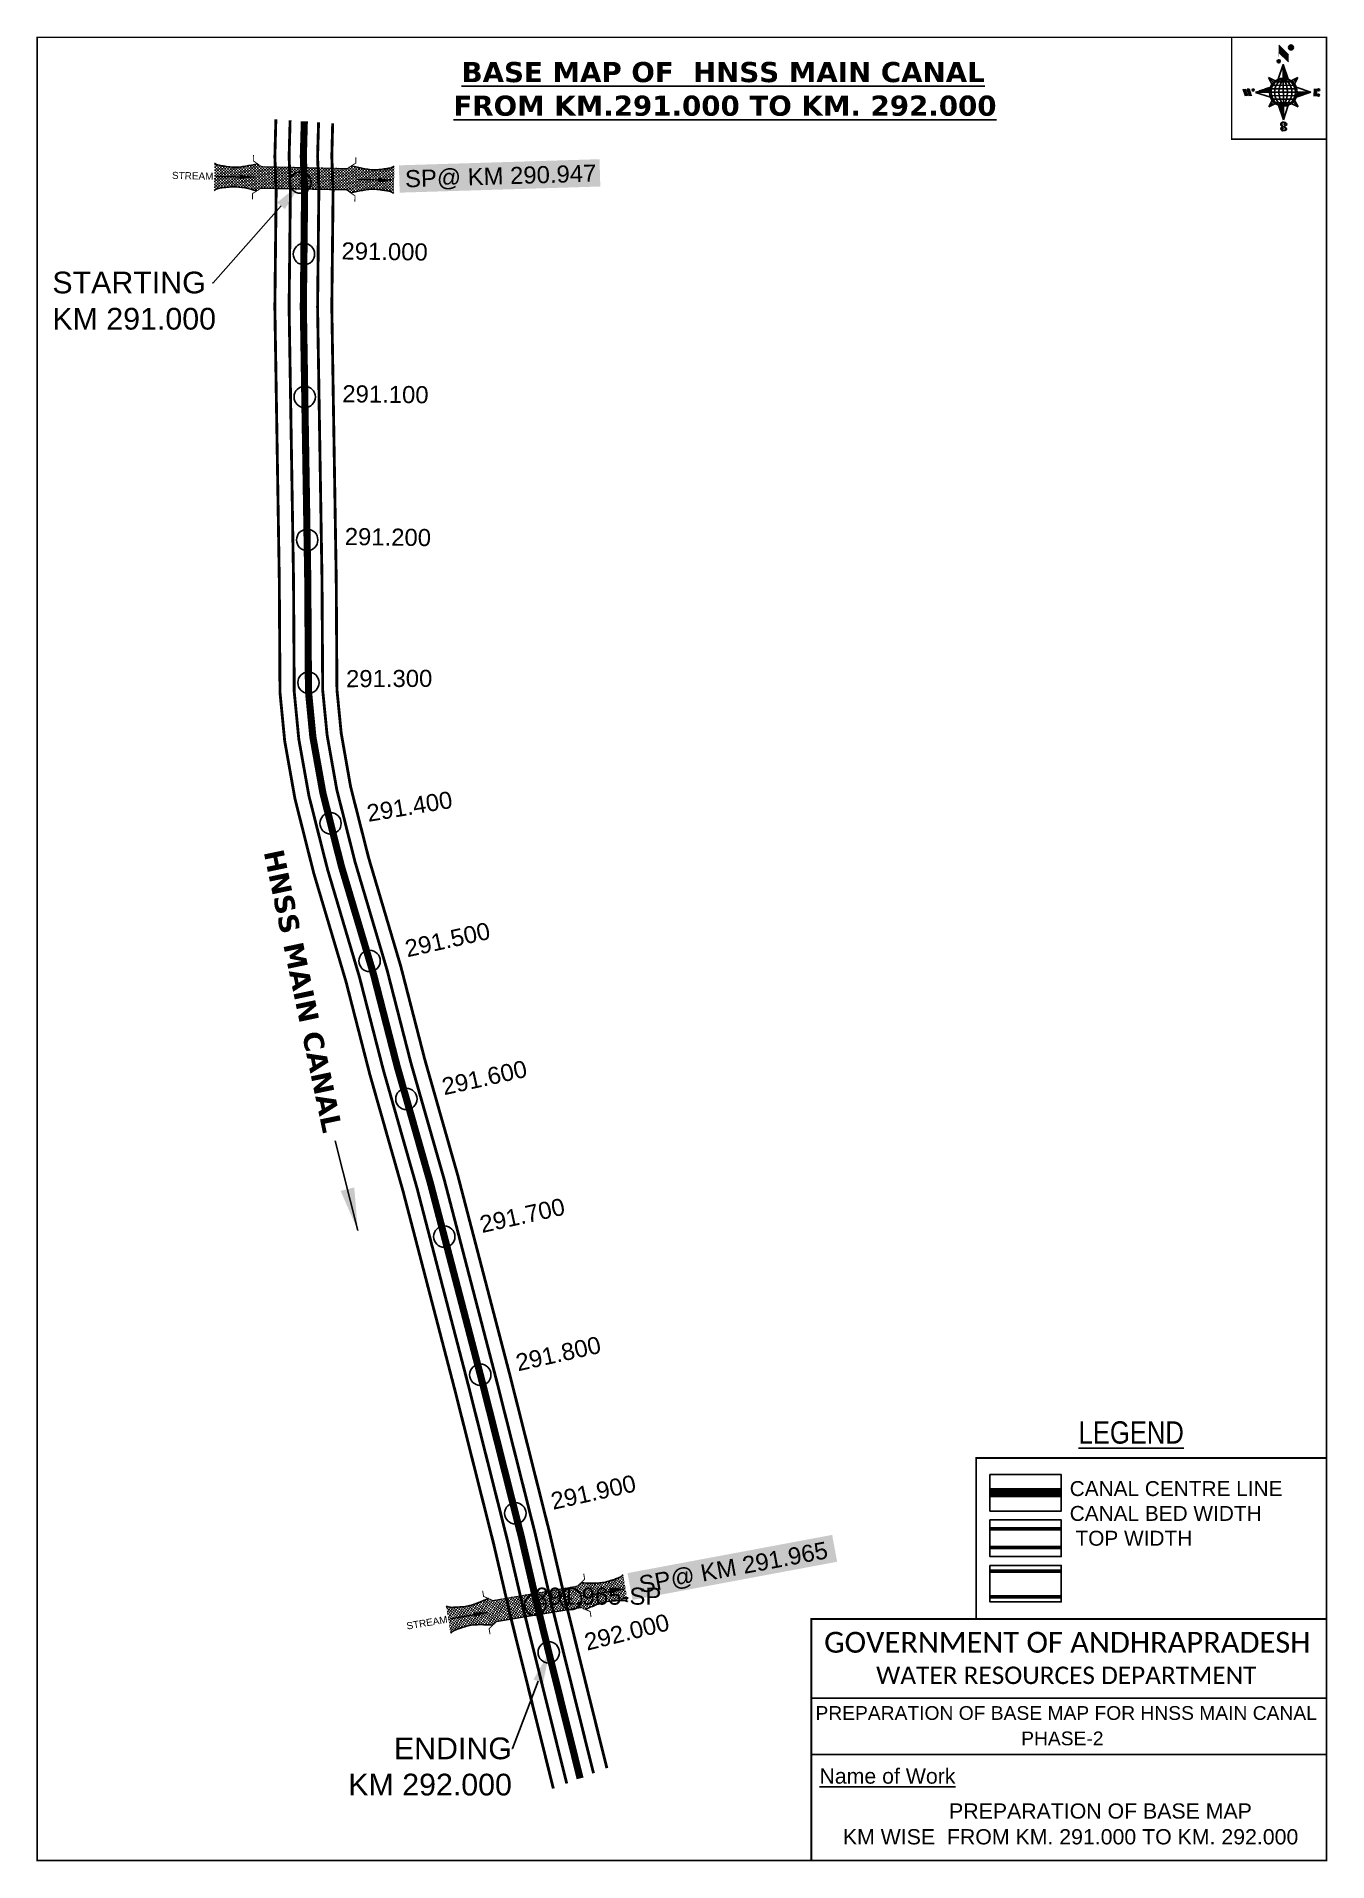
# Model space of a CAD drawing. Header units: inches. Extents: x 773960 to 774866, y 1586623 to 1587905.
import ezdxf
from ezdxf import colors
from ezdxf.entities.mleader import LeaderData, LeaderLine
from ezdxf.enums import TextEntityAlignment as Align
from ezdxf.math import Vec2, Vec3

# ---------------------------------------------------------------- set-up
doc = ezdxf.new("R2010")
doc.units = ezdxf.units.IN
doc.header["$LTSCALE"] = 15
doc.header["$MEASUREMENT"] = 0
doc.header["$PDMODE"] = 32
doc.header["$PDSIZE"] = 15
doc.linetypes.add('HIDDEN2', pattern=[0.1875, 0.125, -0.0625])
for name, color, linetype in [('AQUADUCT', 1, 'Continuous'), ('bord', 1, 'Continuous'), ('CANAL1', 7, 'Continuous'), ('CSMark', 72, 'Continuous'), ('DCBMS', 232, 'Continuous'), ('PAGE', 7, 'Continuous'), ('STRUCTURE', 5, 'Continuous'), ('TEXT', 6, 'Continuous')]:
    doc.layers.add(name, color=color, linetype=linetype)
doc.styles.add('ARIALN', font='ARIALN.TTF')
doc.styles.get("Standard").update_dxf_attribs({"font": 'arial.ttf'})
doc.dimstyles.get("Standard").update_dxf_attribs({"dimtxt": 20, "dimasz": 0.18, "dimexe": 0.18, "dimexo": 0.0625, "dimgap": 0.09, "dimtad": 0, "dimtih": 1, "dimtoh": 1, "dimdec": 4, "dimzin": 0, "dimdsep": 46, "dimtxsty": 'Standard', "dimcen": 0.09, "dimadec": 0, "dimazin": 0, "dimtfac": 1, "dimtdec": 4, "dimtofl": 0, "dimtmove": 0, "dimatfit": 3, "dimfxl": 1, "dimtolj": 1, "dimtzin": 0, "dimarcsym": 0})
pattern_1 = [(267.297113149, (-8720374.938, 50637915.138), (10.5367255337, -0.497431438), [])]
pattern_2 = [(357.297113149, (-8720374.938, 50637915.138), (0.497431438, 10.5367255337), [])]

# ---------------------------------------------------------------- blocks, each defined once
blk = doc.blocks.new('*X26')
at = {"color": 0, "linetype": 'Continuous'}
for p, q in [((6321.6, 240.5), (6322.3, 241.2)), ((6321.6, 240.3), (6322.3, 241)), ((6321.6, 240.1), (6322.3, 240.8)), ((6321.6, 239.9), (6322.4, 240.7)), ((6321.6, 239.8), (6322.4, 240.6)), ((6321.6, 239.6), (6322.5, 240.5)), ((6321.6, 239.4), (6322.5, 240.3)), ((6321.6, 239.2), (6322.6, 240.2)), ((6321.7, 239.1), (6322.6, 240.1)), ((6321.8, 240.8), (6322.4, 241.4)), ((6321.8, 239), (6322.7, 240)), ((6321.8, 239), (6322.8, 239.9)), ((6321.9, 238.9), (6322.9, 239.8)), ((6322, 238.8), (6323, 239.7)), ((6322.1, 241.3), (6322.4, 241.6)), ((6322.1, 238.7), (6323.1, 239.6)), ((6322.2, 238.6), (6323.1, 239.6)), ((6322.3, 238.5), (6323.2, 239.5)), ((6322.4, 238.5), (6323.3, 239.4)), ((6322.5, 238.4), (6323.4, 239.3)), ((6322.7, 238.4), (6323.6, 239.3)), ((6322.8, 238.3), (6323.7, 239.2)), ((6322.9, 238.3), (6323.8, 239.1)), ((6323.1, 238.2), (6323.9, 239.1)), ((6323.2, 238.2), (6324, 239)), ((6323.3, 238.2), (6324.2, 239)), ((6323.5, 238.1), (6324.3, 238.9)), ((6323.7, 238.1), (6324.4, 238.9)), ((6323.8, 238.1), (6324.6, 238.8)), ((6324.1, 238.2), (6324.7, 238.8)), ((6324.3, 238.3), (6324.9, 238.8)), ((6324.6, 238.3), (6325.1, 238.8)), ((6324.8, 238.4), (6325.2, 238.8)), ((6325.1, 238.5), (6325.4, 238.8)), ((6325.4, 238.6), (6325.6, 238.8))]:
    blk.add_line(p, q, dxfattribs=at)
blk = doc.blocks.new('*X25')
at = {"color": 0, "linetype": 'Continuous'}
for p, q in [((6324.4, 240.3), (6324.5, 240.4)), ((6324.6, 240.3), (6324.8, 240.5)), ((6324.7, 240.2), (6325, 240.5)), ((6324.8, 240.2), (6325.2, 240.6)), ((6325, 240.1), (6325.5, 240.6)), ((6325.1, 240.1), (6325.6, 240.6)), ((6325.2, 240), (6325.8, 240.6)), ((6325.3, 240), (6326, 240.6)), ((6325.4, 239.9), (6326.1, 240.6)), ((6325.5, 239.8), (6326.2, 240.5)), ((6325.6, 239.8), (6326.3, 240.5)), ((6325.7, 239.7), (6326.5, 240.4)), ((6325.9, 239.6), (6326.6, 240.3)), ((6326, 239.5), (6326.7, 240.3)), ((6326, 239.4), (6326.8, 240.2)), ((6326.1, 239.3), (6327, 240.2)), ((6326.2, 239.3), (6327.1, 240.1)), ((6326.3, 239.2), (6327.1, 240)), ((6326.4, 239.1), (6327.2, 239.9)), ((6326.5, 239), (6327.3, 239.8)), ((6326.5, 238.9), (6327.4, 239.7)), ((6326.6, 238.8), (6327.5, 239.6)), ((6326.7, 238.7), (6327.5, 239.5)), ((6326.8, 238.6), (6327.6, 239.4)), ((6326.8, 238.5), (6327.7, 239.3)), ((6326.8, 236.5), (6327.4, 237)), ((6326.9, 238.3), (6327.8, 239.2)), ((6326.9, 238.2), (6327.9, 239.1)), ((6326.9, 236.8), (6327.6, 237.4)), ((6327, 238.1), (6327.8, 239)), ((6327, 237.9), (6327.8, 238.8)), ((6327, 237.8), (6327.8, 238.6)), ((6327, 237.6), (6327.8, 238.4)), ((6327, 237.4), (6327.8, 238.2)), ((6327, 237.3), (6327.8, 238)), ((6327, 237.1), (6327.8, 237.9))]:
    blk.add_line(p, q, dxfattribs=at)
blk = doc.blocks.new('H')
at = {"layer": 'bord', "extrusion": (0.000427885, 0.004792, 0.999988)}
h = blk.add_hatch(dxfattribs=at)
h.set_pattern_fill('LINE', color=8, scale=84.387686, angle=-2.7029, style=0)
h.set_pattern_definition(pattern_2)
h.paths.add_polyline_path([(-492, 786, -0.090992), (-448, 775), (-486, 912)])
h = blk.add_hatch(dxfattribs=at)
h.set_pattern_fill('LINE', color=8, scale=84.387686, angle=-92.7029, style=0)
h.set_pattern_definition(pattern_1)
h.paths.add_polyline_path([(-625, 665, -0.090992), (-615, 710), (-751, 671)])
h = blk.add_hatch(dxfattribs=at)
h.set_pattern_fill('LINE', color=8, scale=84.387686, angle=-2.7029, style=0)
h.set_pattern_definition(pattern_2)
h.paths.add_polyline_path([(-504, 533, -0.090992), (-549, 543), (-510, 406)])
h = blk.add_hatch(dxfattribs=at)
h.set_pattern_fill('LINE', color=8, scale=84.387686, angle=-92.7029, style=0)
h.set_pattern_definition(pattern_1)
h.paths.add_polyline_path([(-246, 647), (-372, 653, -0.090992), (-382, 609)])
for p, q in [((-519, 1020, -1217), (-435, 927, -1216)), ((-516, 1087, -1217), (-432, 994, -1217)), ((-538, 774, -1216), (-487, 906, -1216)), ((-487, 906, -1216), (-493, 780, -1216)), ((-487, 906, -1216), (-448, 769, -1216)), ((-865, 701, -1215), (-847, 638, -1215)), ((-847, 700, -1215), (-829, 637, -1215)), ((-829, 699, -1215), (-811, 636, -1215)), ((-829, 699, -1215), (-811, 698, -1215)), ((-811, 698, -1215), (-794, 635, -1215)), ((-752, 665, -1215), (-615, 704, -1215)), ((-627, 794, -1216), (-567, 760, -1216)), ((-627, 794, -1216), (-584, 747, -1215)), ((-599, 731, -1215), (-627, 794, -1216)), ((-421, 753, -1216), (-359, 781, -1216)), ((-359, 781, -1216), (-405, 739, -1216)), ((-359, 781, -1216), (-392, 721, -1215)), ((-379, 693, -1215), (-246, 641, -1215)), ((-213, 669, -1215), (-217, 601, -1215)), ((-752, 665, -1215), (-625, 659, -1215)), ((-619, 614, -1215), (-752, 665, -1215)), ((-639, 526, -1214), (-606, 585, -1215)), ((-639, 526, -1214), (-593, 568, -1215)), ((-577, 553, -1215), (-639, 526, -1214)), ((-511, 400, -1214), (-549, 537, -1214)), ((-460, 533, -1215), (-511, 400, -1214)), ((-505, 527, -1214), (-511, 400, -1214)), ((-371, 513, -1214), (-431, 546, -1215)), ((-371, 513, -1214), (-414, 560, -1215)), ((-399, 576, -1215), (-371, 513, -1214)), ((-246, 641, -1215), (-383, 603, -1215)), ((-373, 647, -1215), (-246, 641, -1215)), ((-197, 600, -1215), (-194, 668, -1215))]:
    blk.add_line(p, q, dxfattribs=at)
at = {"layer": 'bord', "color": 8, "linetype": 'ByBlock', "extrusion": (0.000427885, 0.004792, 0.999988)}
for p, q in [((-375, 679, -1215), (-620, 691, -1215)), ((-386, 711, -1215), (-605, 722, -1215)), ((-411, 744, -1216), (-578, 752, -1216)), ((-493, 780, -1216), (-505, 527, -1214)), ((-373, 647, -1215), (-625, 659, -1215)), ((-378, 616, -1215), (-623, 628, -1215)), ((-392, 585, -1215), (-611, 595, -1215)), ((-420, 555, -1215), (-587, 562, -1215))]:
    blk.add_line(p, q, dxfattribs=at)
at = {"layer": 'bord', "extrusion": (0.000427885, 0.004792, 0.999988), "elevation": -1212}
for points, const_width in [([(-522, 960), (-516, 1093)], 1.61), ([(-434, 933), (-428, 1066)], 1.61), ([(-870, 707), (-846, 706)], 0.642), ([(-829, 643), (-821, 678)], 0.642), ([(-793, 641), (-782, 694)], 0.642), ([(-223, 676), (-174, 673)], 0.706), ([(-829, 643), (-855, 644)], 0.642), ([(-811, 642), (-784, 641)], 0.642), ([(-177, 605), (-226, 607)], 0.706), ([(-195, 645), (-185, 644)], 0.706)]:
    blk.add_lwpolyline(points, dxfattribs=dict(at, const_width=const_width))
for points, const_width in [([(-414, 1073, 1), (-398, 1058, 1)], 22.3), ([(-530, 950, 1), (-520, 939, 1)], 14.8), ([(-776, 697, 1), (-769, 690, 1)], 8.9), ([(-180, 618, 1), (-173, 611, 1)], 9.79), ([(-178, 667, 1), (-171, 660, 1)], 9.79), ([(-490, 362, 1), (-498, 369, 1)], 11.1), ([(-525, 322, 1), (-533, 329, 1)], 11.1)]:
    blk.add_lwpolyline(points, format="xyb", close=True, dxfattribs=dict(at, const_width=const_width))
for points in [[(-537, 317), (-531, 310), (-520, 307), (-505, 307), (-494, 310), (-486, 318), (-487, 326), (-491, 333), (-494, 336), (-503, 341), (-522, 347), (-530, 352), (-534, 355), (-537, 363), (-537, 373), (-530, 381), (-520, 384), (-504, 384), (-493, 380), (-487, 373)], [(-522, 348), (-526, 354), (-528, 361), (-528, 371), (-526, 375), (-521, 381), (-515, 384)], [(-505, 307), (-499, 312), (-497, 319), (-497, 327), (-501, 335), (-509, 343)]]:
    blk.add_lwpolyline(points, dxfattribs=at)
at = {"layer": 'bord', "extrusion": (0.000427885, 0.004792, 0.999988)}
for centre, radius in [((-406, 1065, -1212), 22.3), ((-525, 944, -1212), 14.8), ((-773, 694, -1212), 8.9), ((-498, 659, -1212), 127), ((-177, 615, -1212), 9.79), ((-174, 663, -1212), 9.79), ((-494, 365, -1212), 11.1), ((-529, 325, -1212), 11.1)]:
    blk.add_circle(centre, radius, dxfattribs=at)
at = {"layer": 'bord', "color": 8, "linetype": 'ByBlock', "extrusion": (0.000427885, 0.004792, 0.999988)}
for centre, radius, start, end in [((-482, 658, -1212), 128, 94.9254, 259.6691), ((-437, 656, -1212), 141, 113.2864, 241.308), ((-316, 651, -1212), 222, 142.5892, 212.0053), ((-560, 662, -1212), 141, 293.2864, 61.308), ((-681, 668, -1212), 222, 322.5892, 32.0053), ((-515, 660, -1212), 128, 274.9254, 79.6691)]:
    blk.add_arc(centre, radius, start, end, dxfattribs=at)
at = {"layer": 'bord', "extrusion": (0.000427885, 0.004792, 0.999988)}
for points in [[(-516, 1093, -1212), (-431, 1000, -1212), (-519, 1026, -1212), (-434, 933, -1212)], [(-864, 707, -1212), (-846, 706, -1212), (-846, 644, -1212), (-829, 643, -1212)], [(-829, 705, -1212), (-811, 704, -1212), (-811, 642, -1212), (-793, 641, -1212)], [(-193, 674, -1212), (-197, 606, -1212), (-213, 675, -1212), (-216, 607, -1212)]]:
    blk.add_solid(points, dxfattribs=at)
at = {"layer": 'bord', "extrusion": (0.000427885, 0.004792, 0.999988), "xscale": 7.977342409717546, "yscale": 7.977342408231451, "zscale": 7.977342408476333, "rotation": 138.0840426661453}
for name, p in [('*X25', (38301, -31929, -1212)), ('*X26', (38314, -31951, -1212))]:
    blk.add_blockref(name, p, dxfattribs=at)
blk = doc.blocks.new('SP')
at = {"layer": 'STRUCTURE'}
h = blk.add_hatch(dxfattribs=at)
h.set_pattern_fill('DASH', color=256, scale=8, style=0)
edge = h.paths.add_edge_path()
edge.add_spline(control_points=[(769825.7, 1706742.1), (769825.3, 1706741.8), (769823.8, 1706740.8), (769820.9, 1706740.3), (769817, 1706739.7), (769811.4, 1706738.9), (769804, 1706739.7), (769798.4, 1706741), (769795.6, 1706741.6)], knot_values=[0, 0, 0, 0, 1.613557, 5.24513, 8.624976, 13.470124, 22.190216, 30.746377, 30.746377, 30.746377, 30.746377], degree=3, periodic=0)
edge.add_line((769795.6, 1706741.6), (769792.6, 1706739.6))
edge.add_line((769792.6, 1706739.6), (769732.6, 1706739.6))
edge.add_line((769732.6, 1706739.6), (769729.6, 1706741.6))
edge.add_spline(control_points=[(769729.6, 1706741.6), (769726.9, 1706740.9), (769721.3, 1706739.5), (769713.9, 1706738.5), (769708.3, 1706739.1), (769704.4, 1706739.6), (769701.5, 1706740), (769700, 1706741), (769699.5, 1706741.3)], knot_values=[0, 0, 0, 0, 8.556161, 17.276253, 22.121402, 25.501247, 29.13282, 30.746377, 30.746377, 30.746377, 30.746377], degree=3, periodic=0)
edge.add_line((769699.5, 1706741.3), (769699.5, 1706722.1))
edge.add_spline(control_points=[(769699.5, 1706722.1), (769700, 1706722.4), (769701.4, 1706723.4), (769704.3, 1706724), (769708.2, 1706724.5), (769713.8, 1706725.3), (769721.2, 1706724.5), (769726.8, 1706723.3), (769729.6, 1706722.6)], knot_values=[0, 0, 0, 0, 1.613557, 5.24513, 8.624976, 13.470124, 22.190216, 30.746377, 30.746377, 30.746377, 30.746377], degree=3, periodic=0)
edge.add_line((769729.6, 1706722.6), (769732.6, 1706724.6))
edge.add_line((769732.6, 1706724.6), (769792.6, 1706724.6))
edge.add_line((769792.6, 1706724.6), (769795.6, 1706722.6))
edge.add_spline(control_points=[(769795.6, 1706722.6), (769798.4, 1706723.3), (769803.9, 1706724.8), (769811.3, 1706725.8), (769817, 1706725.1), (769820.9, 1706724.7), (769823.8, 1706724.2), (769825.2, 1706723.3), (769825.7, 1706723)], knot_values=[0, 0, 0, 0, 8.556161, 17.276253, 22.121402, 25.501247, 29.13282, 30.746377, 30.746377, 30.746377, 30.746377], degree=3, periodic=0)
edge.add_line((769825.7, 1706723), (769825.7, 1706742.1))
h.paths.add_polyline_path([(769764.2, 1706732.1, -1), (769761.1, 1706732.1, -1)], flags=0)
h.paths.add_polyline_path([(769761.1, 1706732.1, 1), (769764.2, 1706732.1, 1)], flags=16)
at = {"layer": 'STRUCTURE', "const_width": 0.628}
for points in [[(769726.6, 1706747.6), (769726.6, 1706743.6), (769732.6, 1706739.6), (769792.6, 1706739.6), (769798.6, 1706743.6), (769798.6, 1706747.6)], [(769726.6, 1706716.6), (769726.6, 1706720.6), (769732.6, 1706724.6), (769792.6, 1706724.6), (769798.6, 1706720.6), (769798.6, 1706716.6)]]:
    blk.add_lwpolyline(points, dxfattribs=at)
at = {"layer": 'STRUCTURE', "color": 3}
blk.add_lwpolyline([(769732.6, 1706724.6), (769792.6, 1706724.6)], dxfattribs=at)
blk.add_lwpolyline([(769732.6, 1706724.6), (769792.6, 1706724.6)], dxfattribs=at)
at = {"layer": 'STRUCTURE', "color": 0}
blk.add_circle((769762.6, 1706732.1), 1.55, dxfattribs=at)
at = {"layer": 'STRUCTURE'}
for points in [[(769699.5, 1706741.3), (769700.9, 1706740.5), (769704.4, 1706739.6), (769707.8, 1706739.2), (769712.6, 1706738.8), (769721.3, 1706739.7), (769729.6, 1706741.6)], [(769825.7, 1706742.1), (769824.3, 1706741.3), (769820.8, 1706740.3), (769817.5, 1706739.8), (769812.7, 1706739.2), (769804, 1706739.9), (769795.6, 1706741.6)], [(769699.5, 1706722.1), (769700.9, 1706723), (769704.4, 1706724), (769707.7, 1706724.5), (769712.5, 1706725), (769721.2, 1706724.4), (769729.6, 1706722.6)], [(769825.7, 1706723), (769824.3, 1706723.8), (769820.8, 1706724.7), (769817.4, 1706725.1), (769812.6, 1706725.5), (769803.9, 1706724.6), (769795.6, 1706722.6)]]:
    blk.add_spline(points, degree=3, dxfattribs=at)
at = {"layer": 'STRUCTURE', "color": 0}
blk.add_text('STREAM', height=5, dxfattribs=at).set_placement((769684.3, 1706732.1), align=Align.MIDDLE_CENTER)
for points in [[(769727.4, 1706732.1), (769700.8, 1706732.1)], [(769824.4, 1706732.1), (769800.5, 1706732.1)]]:
    blk.add_leader(points, dimstyle='Standard', override={"dimasz": 10, "dimgap": 0.09, "dimtad": 0}, dxfattribs=at)

msp = doc.modelspace()

# ---------------------------------------------------------------- linework, layer by layer
at = {"layer": 'CANAL1', "color": 200, "const_width": 2}
for points in [[(774127.8, 1587846.4), (774127.1, 1587820), (774128, 1587796.2), (774127.1, 1587714.4), (774130.2, 1587523.1), (774130.7, 1587443.7), (774134, 1587409.8), (774141.2, 1587369.2), (774154.4, 1587316.9), (774177, 1587240.9), (774193.8, 1587175.5), (774217.1, 1587093.6), (774253.5, 1586953.9), (774280.8, 1586845.6), (774292.5, 1586795.3), (774322.7, 1586673.9)], [(774167.7, 1587843.6), (774167.1, 1587820.3), (774168, 1587796.8), (774167.1, 1587714.5), (774170.2, 1587523.6), (774170.7, 1587445.8), (774173.7, 1587415.2), (774180.3, 1587377.6), (774193, 1587327.5), (774215.5, 1587251.6), (774232.4, 1587186), (774255.7, 1587104.1), (774292.3, 1586963.8), (774319.7, 1586855.1), (774331.4, 1586804.7), (774360.3, 1586688.2)]]:
    msp.add_lwpolyline(points, dxfattribs=at)
at = {"layer": 'CANAL1', "color": 5, "const_width": 2}
for points in [[(774137.8, 1587845.7), (774137.1, 1587820.1), (774138, 1587796.4), (774137.1, 1587714.5), (774140.2, 1587523.3), (774140.7, 1587444.2), (774143.9, 1587411.1), (774151, 1587371.3), (774164.1, 1587319.5), (774186.6, 1587243.6), (774203.4, 1587178.2), (774226.8, 1587096.2), (774263.2, 1586956.3), (774290.5, 1586848), (774302.2, 1586797.7), (774332.1, 1586677.4)], [(774157.8, 1587844.3), (774157.1, 1587820.2), (774158, 1587796.7), (774157.1, 1587714.5), (774160.2, 1587523.5), (774160.7, 1587445.3), (774163.8, 1587413.8), (774170.6, 1587375.5), (774183.4, 1587324.8), (774205.9, 1587248.9), (774222.7, 1587183.4), (774246.1, 1587101.5), (774282.6, 1586961.3), (774310, 1586852.7), (774321.7, 1586802.3), (774350.9, 1586684.6)]]:
    msp.add_lwpolyline(points, dxfattribs=at)
at = {"layer": 'CANAL1', "color": 1, "linetype": 'HIDDEN2', "ltscale": 8, "const_width": 5}
msp.add_lwpolyline([(774147.8, 1587845), (774147.1, 1587820.2), (774148, 1587796.5), (774147.1, 1587714.5), (774150.2, 1587523.4), (774150.7, 1587444.7), (774153.8, 1587412.5), (774160.8, 1587373.4), (774173.7, 1587322.2), (774196.3, 1587246.2), (774213.1, 1587180.8), (774236.4, 1587098.9), (774272.9, 1586958.8), (774300.3, 1586850.4), (774312, 1586800), (774319.5, 1586769.5), (774341.5, 1586681)], dxfattribs=at)
at = {"layer": 'CANAL1', "color": 1, "linetype": 'HIDDEN2', "ltscale": 100, "const_width": 6.54, "elevation": -0.4}
msp.add_lwpolyline([(774679.5, 1586881.6), (774629.3, 1586881.6)], dxfattribs=at)
at = {"layer": 'CANAL1', "color": 5, "const_width": 2.62, "elevation": -0.4}
for points in [[(774679.5, 1586856.2), (774629.3, 1586856.2)], [(774679.5, 1586843.1), (774629.3, 1586843.1)]]:
    msp.add_lwpolyline(points, dxfattribs=at)
at = {"layer": 'CANAL1', "color": 200, "const_width": 2.62, "elevation": -0.4}
for points in [[(774679.5, 1586826.5), (774629.3, 1586826.5)], [(774679.5, 1586808.6), (774629.3, 1586808.6)]]:
    msp.add_lwpolyline(points, dxfattribs=at)
at = {"layer": 'CSMark', "color": 2}
for p in [(774145, 1587802), (774310, 1586803)]:
    msp.add_point(p, dxfattribs=at)
at = {"layer": 'CSMark', "color": 3}
for p in [(774147.5, 1587751.7), (774148.1, 1587651.4), (774149.8, 1587551), (774150.7, 1587450.7), (774166.2, 1587351.8), (774193.6, 1587255.2), (774219.5, 1587158.3), (774246.1, 1587061.6), (774271.4, 1586964.5), (774296, 1586867.2), (774319.5, 1586769.5)]:
    msp.add_point(p, dxfattribs=at)
at = {"layer": 'CSMark'}
msp.add_point((774335, 1586807), dxfattribs=at)
at = {"layer": 'PAGE', "const_width": 1.09}
msp.add_lwpolyline([(774865.8, 1586623.3), (774865.8, 1587904), (773960.2, 1587904), (773960.2, 1586623.3), (774865.8, 1586623.3)], dxfattribs=at)
at = {"layer": 'PAGE'}
for points, const_width in [([(774865.8, 1587904), (774799.2, 1587904), (774799.2, 1587832.4), (774865.8, 1587832.4)], 1.09), ([(774619.7, 1586906), (774865.8, 1586906), (774865.8, 1586792.9), (774619.7, 1586792.9)], 1.31), ([(774503.9, 1586792.9), (774865.8, 1586792.9), (774865.8, 1586623.3), (774503.9, 1586623.3)], 1.31)]:
    msp.add_lwpolyline(points, close=True, dxfattribs=dict(at, const_width=const_width))
at = {"layer": 'PAGE', "elevation": -0.4}
for points in [[(774629.3, 1586894.4), (774679.5, 1586894.4), (774679.5, 1586868.7), (774629.3, 1586868.7)], [(774629.3, 1586862.5), (774679.5, 1586862.5), (774679.5, 1586836.8), (774629.3, 1586836.8)], [(774629.3, 1586830.6), (774679.5, 1586830.6), (774679.5, 1586805), (774629.3, 1586805)]]:
    msp.add_lwpolyline(points, close=True, dxfattribs=at)
at = {"layer": 'PAGE'}
for points in [[(774503.9, 1586737.3), (774865.8, 1586737.3)], [(774503.9, 1586697.7), (774865.8, 1586697.7)]]:
    msp.add_lwpolyline(points, dxfattribs=at)

# ---------------------------------------------------------------- block references
at = {"layer": 'AQUADUCT', "color": 1, "xscale": 0.07666528000174389, "yscale": 0.0766652800390047, "zscale": 0.07666527999498605, "rotation": 3.078330607406166}
msp.add_blockref('H', (774876.3, 1587817.5, 93), dxfattribs=at)
at = {"layer": 'STRUCTURE', "color": 0}
for p, rotation in [((-33982.5, -101098.4), 358.7052754737017), ((301328.7, -224758.4), 9.643361891185524)]:
    msp.add_blockref('SP', p, dxfattribs=dict(at, rotation=rotation))

# ---------------------------------------------------------------- texts
at = {"layer": 'CANAL1', "insert": (774132.7, 1587335.6), "char_height": 14, "width": 205.129, "attachment_point": 1, "rotation": 281.9065}
msp.add_mtext('\\pi0.96322;{\\fVerdana|b1|i0|c0|p34;HNSS MAIN CANAL}', dxfattribs=at)
at = {"layer": 'CSMark', "color": 1}
for s, rotation, p in [('291.000', 359.2263, (774173.9, 1587754)), ('291.100', 359.2263, (774174.5, 1587653.7)), ('291.200', 359.2263, (774176.2, 1587553.4)), ('291.300', 0.2201, (774177.1, 1587453.5)), ('291.400', 9.4672, (774191.8, 1587358.8)), ('291.500', 12.543, (774218.8, 1587263.6)), ('291.600', 12.543, (774244.7, 1587166.7)), ('291.700', 12.543, (774271.3, 1587069.9)), ('291.800', 12.543, (774296.6, 1586972.8)), ('291.900', 12.543, (774321.2, 1586875.5))]:
    msp.add_text(s, height=12, rotation=rotation, dxfattribs=at).set_placement(p, align=Align.MIDDLE_LEFT)
at = {"layer": 'CSMark', "color": 2}
msp.add_text('291.965-SP', height=12, dxfattribs=at).set_placement((774310, 1586803))
at = {"layer": 'CSMark', "color": 3}
msp.add_text('292.000', height=12, rotation=13.9868, dxfattribs=at).set_placement((774344.9, 1586776.5), align=Align.MIDDLE_LEFT)
at = {"layer": 'PAGE', "extrusion": (0.000201441, 0.004807, 0.999988), "style": 'ARIALN'}
msp.add_text('%%ULEGEND', height=15.69, rotation=359.9999, dxfattribs=at).set_placement((774728.6, 1586904.9, 7784.1), align=Align.MIDDLE)
at = {"layer": 'PAGE', "extrusion": (0.000201441, 0.004807, 0.999988)}
for s, height, p in [('PREPARATION OF BASE MAP FOR HNSS MAIN CANAL', 9.675, (774506.8, 1586703, 7783.1)), ('%%UName of Work', 10.704, (774509.6, 1586658.2, 7781.7))]:
    msp.add_text(s, height=height, rotation=359.9999, dxfattribs=at).set_placement(p)
for s, height, p in [('PHASE-2', 9.67, (774680.2, 1586690, 7783.1)), ('PREPARATION OF BASE MAP', 10.704, (774707, 1586639, 7781.7)), ('KM WISE  FROM KM. 291.000 TO KM. 292.000', 10.704, (774686, 1586620.9, 7781.7))]:
    msp.add_text(s, height=height, rotation=359.9999, dxfattribs=at).set_placement(p, align=Align.MIDDLE_CENTER)
at = {"layer": 'PAGE', "extrusion": (0.000201441, 0.004807, 0.999988), "attachment_point": 1, "text_direction": (1, -1e-06, -0.000201)}
for s, insert, char_height, width in [('CANAL CENTRE LINE CANAL BED WIDTH {\\H2.3717x; }\\P TOP WIDTH{\\H1.9152x; }', (774685.4, 1586889.8, -0.4), 10.462, 184.091), ('\\pi3.9107;{\\fCalibri|b0|i0|c0|p34;\\H1.3333x;GOVERNMENT OF ANDHRAPRADESH\\P\\pi40.401;\\H0.83998x;WATER RESOURCES DEPARTMENT}', (774509, 1586783.9, -1.4), 10.962, 350.119)]:
    msp.add_mtext(s, dxfattribs=dict(at, insert=insert, char_height=char_height, width=width))
at = {"layer": 'STRUCTURE', "color": 5, "char_height": 12, "attachment_point": 1, "bg_fill": 1, "box_fill_scale": 1.3, "bg_fill_color": 7, "bg_fill_true_color": 16777215, "bg_fill_transparency": 4390977}
for s, insert, width, rotation in [('\\pi0.43653;SP@ KM 290.947', (774217.9, 1587810.6), 133.798, 1.748), ('\\pi3.0033;SP@ KM 291.965', (774379, 1586822.3), 139.022, 10.5826)]:
    msp.add_mtext(s, dxfattribs=dict(at, insert=insert, width=width, rotation=rotation))
at = {"layer": 'TEXT', "color": 1, "insert": (774234.5, 1587886.7), "char_height": 14.167, "width": 413.925, "attachment_point": 1}
msp.add_mtext('\\pi23.708;{\\fVerdana|b1|i0|c0|p34;\\LBASE MAP OF  HNSS MAIN CANAL \\P\\pi17.99;FROM KM.291.000 TO KM. 292.000}', dxfattribs=at)

# ---------------------------------------------------------------- leaders
at = {"layer": 'CANAL1'}
msp.add_leader([(774185.4, 1587065.8), (774169.5, 1587128.9)], dimstyle='Standard', override={"dimasz": 30, "dimgap": 0.09, "dimtad": 0}, dxfattribs=at)
at = {"layer": 'DCBMS', "color": 5}
ml = msp.add_multileader_mtext('Standard', dxfattribs=at)
ml.set_content('STARTING\\PKM 291.000', color=5)
ml.set_leader_properties()
ml.build(insert=Vec2(0, 0))
ml.multileader.update_dxf_attribs({"dogleg_length": 0.36, "arrow_head_size": 21.8})
ctx = ml.context
ctx.base_point, ctx.char_height, ctx.arrow_head_size, ctx.landing_gap_size, ctx.plane_origin = Vec3(773970.7, 1587731.6), 15.26, 21.8, 0.0981, Vec3(774157, 1587810.9)
notes = []
notes.append((ctx, [(0, (1, 1, 0), (774083.7, 1587731.6), (-1, 0), 0.392, [(0, [(774145.9, 1587802)], 0, [])])]))
ctx.mtext.insert, ctx.mtext.flow_direction = Vec3(773970.8, 1587739.4), 5
for ctx, leaders in notes:
    for number, flags, end, landing, length, lines in leaders:
        leader = LeaderData()
        leader.index, (leader.has_last_leader_line, leader.has_dogleg_vector, leader.attachment_direction) = number, flags
        leader.last_leader_point, leader.dogleg_vector, leader.dogleg_length = Vec3(end), Vec3(landing), length
        for number, points, colour, breaks in lines:
            line = LeaderLine()
            line.index, line.vertices, line.color, line.breaks = number, Vec3.list(points), colors.encode_raw_color(colour), breaks
            leader.lines.append(line)
        ctx.leaders.append(leader)

# ---------------------------------------------------------------- next in the draw order: leaders
ml = msp.add_multileader_mtext('Standard', dxfattribs=at)
ml.set_content('ENDING \\PKM 292.000', color=5)
ml.set_leader_properties()
ml.build(insert=Vec2(0, 0))
ml.multileader.update_dxf_attribs({"dogleg_length": 0.36, "arrow_head_size": 21.8})
ctx = ml.context
ctx.base_point, ctx.char_height, ctx.arrow_head_size, ctx.landing_gap_size, ctx.plane_origin = Vec3(774181.1, 1586701.9), 15.26, 21.8, 0.0981, Vec3(774337.7, 1586933.3)
ctx.text_align_type = 2
notes = []
notes.append((ctx, [(0, (1, 1, 0), (774294, 1586701.9), (-1, 0), 0.36, [(0, [(774319.9, 1586769.6)], 0, [])])]))
ctx.mtext.insert, ctx.mtext.width, ctx.mtext.alignment, ctx.mtext.flow_direction = Vec3(774293.6, 1586709.7), 118.839, 3, 5
ctx.mtext.has_bg_fill, ctx.mtext.bg_color, ctx.mtext.bg_scale_factor, ctx.mtext.bg_transparency, ctx.mtext.use_window_bg_color = 1, -1027028792, 1.5, 0, 1
for ctx, leaders in notes:
    for number, flags, end, landing, length, lines in leaders:
        leader = LeaderData()
        leader.index, (leader.has_last_leader_line, leader.has_dogleg_vector, leader.attachment_direction) = number, flags
        leader.last_leader_point, leader.dogleg_vector, leader.dogleg_length = Vec3(end), Vec3(landing), length
        for number, points, colour, breaks in lines:
            line = LeaderLine()
            line.index, line.vertices, line.color, line.breaks = number, Vec3.list(points), colors.encode_raw_color(colour), breaks
            leader.lines.append(line)
        ctx.leaders.append(leader)

doc.saveas('drawing.dxf')
